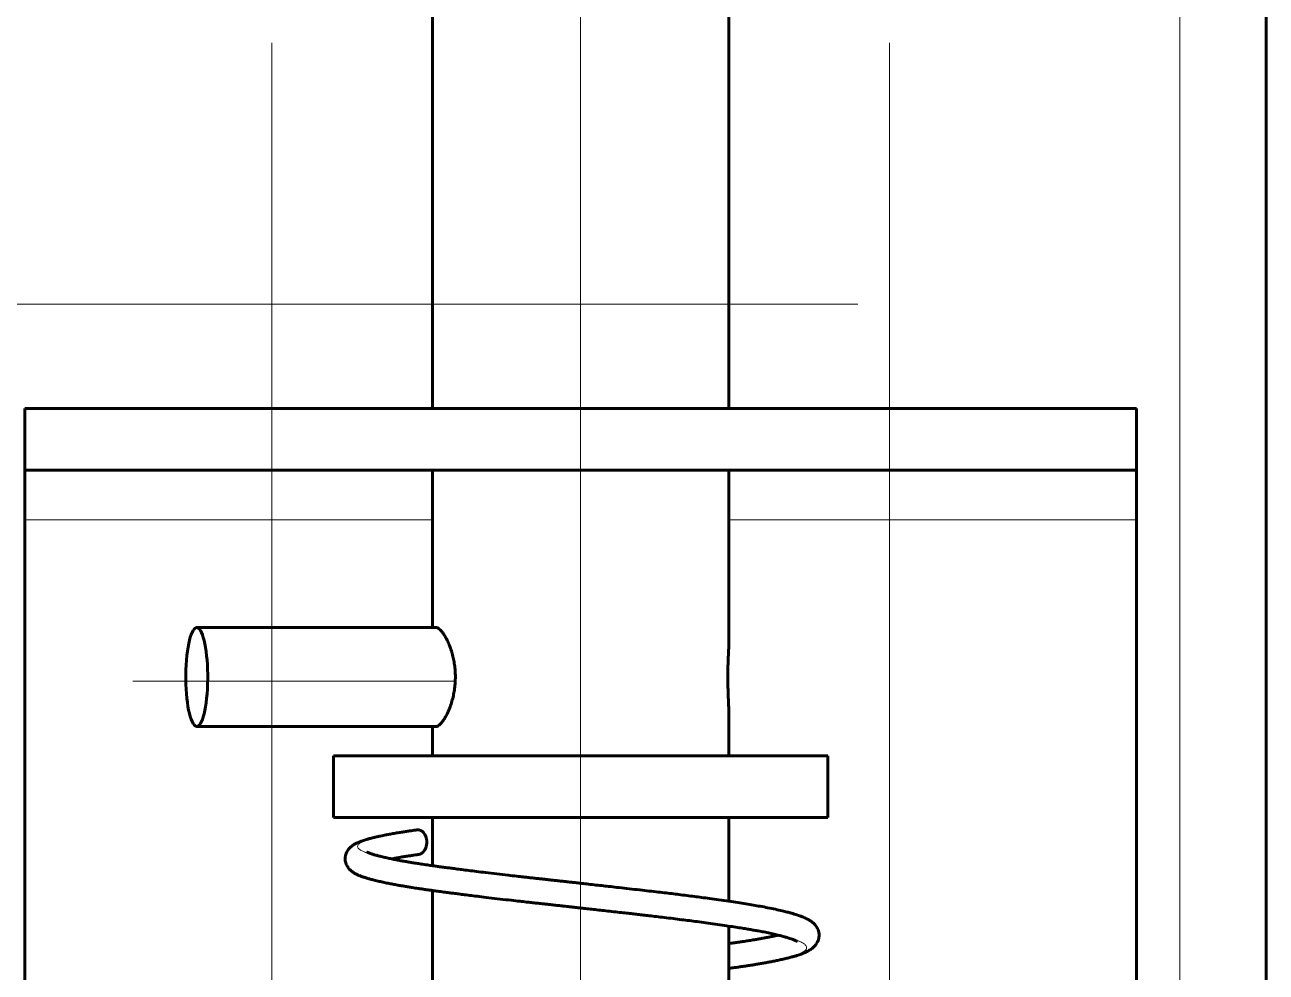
# Model space of a CAD drawing. Header units: millimetres. Extents: x 0 to 594, y 0 to 420.
# Drawn here: x 463.463 to 465.473, y 89.118 to 90.651 of the extents above; entities that cross this region are included whole.
import ezdxf

# ---------------------------------------------------------------- set-up
doc = ezdxf.new("R2010")
doc.units = ezdxf.units.MM
for name, pattern in [('K5LT_AXLED', [19.5, 15, -1.5, 1.5, -1.5]), ('K5LT_BASIC', [0]), ('K5LT_THIN', [0])]:
    doc.linetypes.add(name, pattern=pattern)
doc.layers.add('Системный слой', color=7, linetype='Continuous')

# ---------------------------------------------------------------- blocks, each defined once
blk = doc.blocks.new('U566')
at = {"layer": 'Системный слой', "color": 30, "linetype": 'K5LT_AXLED', "lineweight": 18, "true_color": 0xff8000}
blk.add_line((462.4914, 90.1992), (464.8114, 90.1992), dxfattribs=at)
blk = doc.blocks.new('U638')
at = {"layer": 'Системный слой', "color": 30, "linetype": 'K5LT_AXLED', "lineweight": 18, "true_color": 0xff8000}
blk.add_line((463.8626, 88.3624), (463.8626, 90.6224), dxfattribs=at)
blk = doc.blocks.new('U639')
at = {"layer": 'Системный слой', "color": 30, "linetype": 'K5LT_AXLED', "lineweight": 18, "true_color": 0xff8000}
blk.add_line((464.8626, 88.3624), (464.8626, 90.6224), dxfattribs=at)
blk = doc.blocks.new('U643')
at = {"layer": 'Системный слой', "color": 30, "linetype": 'K5LT_AXLED', "lineweight": 18, "true_color": 0xff8000}
blk.add_line((463.8626, 88.3624), (463.8626, 90.5744), dxfattribs=at)
blk = doc.blocks.new('U644')
at = {"layer": 'Системный слой', "color": 30, "linetype": 'K5LT_AXLED', "lineweight": 18, "true_color": 0xff8000}
blk.add_line((464.8626, 88.3624), (464.8626, 90.5744), dxfattribs=at)
blk = doc.blocks.new('U642')
at = {"layer": 'Системный слой', "color": 30, "linetype": 'K5LT_AXLED', "lineweight": 18, "true_color": 0xff8000}
for p, q in [((464.3626, 85.6758), (464.3626, 96.2758)), ((464.1597, 89.5893), (463.6376, 89.5893))]:
    blk.add_line(p, q, dxfattribs=at)
at = {"layer": 'Системный слой', "color": 5, "linetype": 'K5LT_BASIC', "lineweight": 60, "true_color": 0x0000ff}
for p, q in [((464.1226, 91.5958), (464.1226, 90.0304)), ((464.6026, 91.6156), (464.6026, 90.0304)), ((463.4626, 90.0304), (465.2626, 90.0304)), ((463.4626, 86.2304), (463.4626, 90.0304)), ((465.2626, 86.2795), (465.2626, 90.0304)), ((463.4626, 89.9304), (465.2626, 89.9304)), ((464.1226, 89.9304), (464.1226, 89.6758)), ((464.6026, 89.9304), (464.6026, 89.6559)), ((463.741, 89.6758), (464.1299, 89.6758)), ((464.6026, 89.5356), (464.6026, 89.4684)), ((463.741, 89.5158), (464.1299, 89.5158)), ((464.1226, 89.5158), (464.1226, 89.4684)), ((463.9626, 89.4684), (464.7626, 89.4684)), ((463.9626, 89.3684), (463.9626, 89.4684)), ((464.7626, 89.3684), (464.7626, 89.4684)), ((463.9626, 89.3684), (464.7626, 89.3684)), ((464.1226, 89.3684), (464.1226, 89.2904)), ((464.6026, 89.3684), (464.6026, 89.2327)), ((464.1226, 89.2502), (464.1226, 89.0502)), ((464.6026, 89.1925), (464.6026, 88.9926))]:
    blk.add_line(p, q, dxfattribs=at)
at = {"layer": 'Системный слой', "color": 7, "linetype": 'K5LT_THIN', "lineweight": 18}
for p, q in [((463.4626, 89.8504), (464.1226, 89.8504)), ((464.6026, 89.8504), (465.2626, 89.8504))]:
    blk.add_line(p, q, dxfattribs=at)
at = {"layer": 'Системный слой', "color": 5, "linetype": 'K5LT_BASIC', "lineweight": 60, "true_color": 0x0000ff}
for major_axis in [(0, -0.08), (0, 0.08)]:
    blk.add_ellipse((463.741, 89.5958), major_axis=major_axis, ratio=0.221044, start_param=1.422999, end_param=4.564591, dxfattribs=at)
for points in [[(464.1285, 89.676), (464.1281, 89.676), (464.1277, 89.6759), (464.1273, 89.6758)], [(464.1273, 89.5158), (464.1277, 89.5156), (464.1281, 89.5156), (464.1285, 89.5156)]]:
    blk.add_open_spline(points, degree=3, dxfattribs=at)
for points, knots in [([(464.1285, 89.5156), (464.1292, 89.5156), (464.1308, 89.516), (464.1335, 89.5177), (464.1364, 89.5206), (464.1397, 89.5247), (464.143, 89.5299), (464.1465, 89.5363), (464.1498, 89.5436), (464.1528, 89.5519), (464.1554, 89.5608), (464.1575, 89.5702), (464.1589, 89.5796), (464.1597, 89.5893), (464.1598, 89.5989), (464.1593, 89.6085), (464.1581, 89.6179), (464.1563, 89.6271), (464.154, 89.636), (464.1511, 89.6445), (464.1479, 89.6522), (464.1445, 89.6591), (464.1411, 89.6649), (464.1377, 89.6695), (464.1346, 89.6729), (464.1318, 89.6751), (464.1298, 89.6759), (464.1288, 89.676), (464.1285, 89.676)], [0, 0, 0, 0, 1.095691, 2.199199, 3.325884, 4.462571, 5.618444, 6.798871, 7.995755, 9.1721, 10.391375, 11.515933, 12.663451, 13.75963, 14.852034, 15.952288, 17.054382, 18.170805, 19.318402, 20.492138, 21.69293, 22.874473, 24.051806, 25.233294, 26.360423, 27.487488, 28.602099, 29, 29, 29, 29]), ([(464.6026, 89.6559), (464.6026, 89.6534), (464.6025, 89.6482), (464.6022, 89.6396), (464.6018, 89.6308), (464.6014, 89.6214), (464.6011, 89.6119), (464.6009, 89.6023), (464.6009, 89.5927), (464.601, 89.5831), (464.6013, 89.5736), (464.6016, 89.5644), (464.602, 89.5555), (464.6024, 89.5455), (464.6026, 89.5391), (464.6026, 89.5356)], [0, 0, 0, 0, 1.357167, 2.558558, 3.803793, 4.952294, 6.124245, 7.243763, 8.359426, 9.483105, 10.608664, 11.748857, 12.920889, 14.119615, 16, 16, 16, 16]), ([(464.3469, 89.2236), (464.3468, 89.2236), (464.3458, 89.2237), (464.3424, 89.2241), (464.3375, 89.2247), (464.3305, 89.2254), (464.3223, 89.2264), (464.3142, 89.2272), (464.3068, 89.2281), (464.2995, 89.2289), (464.2915, 89.2297), (464.2831, 89.2307), (464.2741, 89.2316), (464.2632, 89.2329), (464.249, 89.2345), (464.232, 89.2364), (464.2145, 89.2385), (464.199, 89.2403), (464.186, 89.2419), (464.1751, 89.2433), (464.1655, 89.2445), (464.1571, 89.2456), (464.1491, 89.2467), (464.1404, 89.2478), (464.1316, 89.249), (464.1236, 89.2501), (464.1171, 89.251), (464.1111, 89.2518), (464.1052, 89.2527), (464.0998, 89.2535), (464.0947, 89.2542), (464.0896, 89.255), (464.0838, 89.256), (464.0776, 89.257), (464.0715, 89.258), (464.0651, 89.2592), (464.0581, 89.2605), (464.0502, 89.262), (464.0422, 89.2637), (464.0339, 89.2655), (464.0266, 89.2673), (464.0203, 89.269), (464.0156, 89.2704), (464.012, 89.2715), (464.0092, 89.2725), (464.0066, 89.2734), (464.0044, 89.2743), (464.0023, 89.2752), (464.0005, 89.2761), (463.9987, 89.277), (463.9969, 89.2779), (463.9951, 89.2791), (463.9932, 89.2803), (463.9913, 89.2818), (463.9894, 89.2835), (463.9873, 89.2856), (463.9854, 89.2881), (463.9837, 89.2912), (463.9823, 89.2946), (463.9815, 89.2982), (463.9813, 89.3014), (463.9814, 89.3042), (463.9819, 89.307), (463.9827, 89.31), (463.9841, 89.313), (463.9858, 89.3157), (463.9877, 89.3181), (463.9896, 89.32), (463.9914, 89.3215), (463.9931, 89.3228), (463.9948, 89.324), (463.9966, 89.3251), (463.9984, 89.3261), (464.0004, 89.3271), (464.0026, 89.3281), (464.0051, 89.3291), (464.0078, 89.3301), (464.0109, 89.3312), (464.0142, 89.3322), (464.0175, 89.3332), (464.0207, 89.3341), (464.0239, 89.335), (464.028, 89.336), (464.0328, 89.3371), (464.0379, 89.3382), (464.0426, 89.3392), (464.0474, 89.3402), (464.0533, 89.3413), (464.0606, 89.3426), (464.0684, 89.344), (464.0757, 89.3451), (464.0824, 89.3462), (464.0883, 89.3471), (464.0936, 89.3478), (464.0963, 89.3482), (464.0974, 89.3483)], [0, 0, 0, 0, 0.265235, 0.497802, 0.731105, 1.009525, 1.311097, 1.57626, 1.7933, 2.033244, 2.330516, 2.660265, 2.982506, 3.37741, 3.917595, 4.608313, 5.333723, 5.959026, 6.469896, 6.941848, 7.360369, 7.725459, 8.039338, 8.421671, 8.881483, 9.272675, 9.626854, 9.986732, 10.437184, 10.887616, 11.253752, 11.615039, 12.076027, 12.57893, 13.055191, 13.569076, 14.255354, 15.050977, 16.033739, 17.089903, 18.362295, 19.497644, 20.57942, 21.478366, 22.327682, 23.140661, 24.104329, 25.110747, 26.122845, 27.16118, 28.352574, 29.797203, 31.415187, 33.201967, 35.479663, 37.978083, 40.919411, 44.001991, 47.683074, 50.967546, 53.789356, 55.923473, 58.395521, 61.245866, 64.391505, 67.516631, 70.357371, 72.744355, 74.740692, 76.435277, 78.035139, 79.436115, 80.819821, 82.112428, 83.391156, 84.494621, 85.501753, 86.486212, 87.386382, 88.146687, 88.72041, 89.288527, 89.930056, 90.629578, 91.20002, 91.617941, 91.983362, 92.433336, 92.97112, 93.51433, 94.015123, 94.470242, 94.94872, 95.458639, 96, 96, 96, 96]), ([(464.0167, 89.3126), (464.0167, 89.3126), (464.0168, 89.3125), (464.0173, 89.3122), (464.0179, 89.3119), (464.0188, 89.3115), (464.02, 89.311), (464.0217, 89.3103), (464.0237, 89.3096), (464.0265, 89.3087), (464.0304, 89.3075), (464.0361, 89.306), (464.0429, 89.3043), (464.0505, 89.3026), (464.0579, 89.301), (464.0655, 89.2995), (464.0727, 89.2982), (464.0796, 89.297), (464.0859, 89.2959), (464.0915, 89.295), (464.0962, 89.2943), (464.1003, 89.2936), (464.1045, 89.293), (464.1091, 89.2923), (464.1141, 89.2916), (464.1187, 89.2909), (464.1235, 89.2903), (464.1291, 89.2895), (464.1362, 89.2885), (464.1441, 89.2874), (464.1523, 89.2864), (464.1609, 89.2852), (464.1706, 89.284), (464.1817, 89.2826), (464.1944, 89.281), (464.2096, 89.2791), (464.2267, 89.2771), (464.2437, 89.2751), (464.258, 89.2735), (464.2686, 89.2723), (464.277, 89.2714), (464.2846, 89.2705), (464.2922, 89.2697), (464.2994, 89.2689), (464.3059, 89.2682), (464.312, 89.2675), (464.3186, 89.2668), (464.3262, 89.2659), (464.334, 89.2651), (464.3403, 89.2644), (464.3443, 89.2639), (464.3464, 89.2637), (464.347, 89.2636), (464.3471, 89.2636)], [0, 0, 0, 0, 3.597119, 5.80519, 7.883678, 9.805189, 11.91901, 13.853854, 15.531926, 17.168938, 19.299795, 21.520842, 23.926488, 25.714811, 27.497365, 28.930601, 30.220586, 31.282825, 32.212741, 33.052032, 33.706744, 34.228895, 34.815961, 35.523893, 36.200939, 36.760124, 37.192073, 37.744357, 38.412413, 39.119998, 39.73897, 40.394058, 41.192334, 42.045799, 43.009068, 44.087103, 45.38219, 46.632275, 47.609601, 48.313234, 48.830449, 49.34974, 49.880006, 50.35509, 50.751659, 51.07978, 51.445451, 51.888654, 52.415697, 52.909756, 53.333144, 53.670899, 54, 54, 54, 54]), ([(464.1002, 89.3085), (464.0995, 89.3085), (464.0976, 89.3082), (464.0929, 89.3075), (464.0871, 89.3066), (464.0804, 89.3056), (464.0733, 89.3045), (464.0664, 89.3033), (464.0607, 89.3022), (464.0575, 89.3016), (464.0563, 89.3014)], [0, 0, 0, 0, 1.560476, 3.022186, 4.475036, 5.886388, 7.348862, 8.772535, 10.119725, 11, 11, 11, 11]), ([(464.3471, 89.2636), (464.3488, 89.2634), (464.3532, 89.263), (464.362, 89.262), (464.3758, 89.2604), (464.3918, 89.2586), (464.4087, 89.2567), (464.4221, 89.2552), (464.4376, 89.2535), (464.4538, 89.2516), (464.4698, 89.2498), (464.4843, 89.2482), (464.4978, 89.2466), (464.5102, 89.2451), (464.5224, 89.2436), (464.5345, 89.242), (464.5466, 89.2405), (464.5587, 89.2389), (464.572, 89.2371), (464.587, 89.235), (464.6025, 89.2328), (464.6172, 89.2306), (464.6303, 89.2285), (464.6424, 89.2265), (464.6543, 89.2245), (464.6665, 89.2222), (464.6785, 89.2197), (464.6888, 89.2174), (464.697, 89.2153), (464.7034, 89.2136), (464.7086, 89.2121), (464.7132, 89.2106), (464.7175, 89.2092), (464.7216, 89.2076), (464.7253, 89.2061), (464.7286, 89.2045), (464.7313, 89.2031), (464.7336, 89.2018), (464.7355, 89.2005), (464.7374, 89.1991), (464.7393, 89.1975), (464.7414, 89.1955), (464.7435, 89.193), (464.7455, 89.19), (464.7471, 89.1865), (464.7481, 89.1832), (464.7486, 89.1802), (464.7487, 89.1774), (464.7485, 89.1744), (464.7477, 89.1709), (464.7463, 89.1672), (464.7444, 89.1638), (464.7422, 89.161), (464.7399, 89.1586), (464.7375, 89.1565), (464.7349, 89.1546), (464.7322, 89.1529), (464.7295, 89.1515), (464.7265, 89.1501), (464.7235, 89.1488), (464.7201, 89.1474), (464.7166, 89.1462), (464.7125, 89.1449), (464.7075, 89.1434), (464.7016, 89.1418), (464.6953, 89.1402), (464.6887, 89.1387), (464.6819, 89.1372), (464.6748, 89.1357), (464.6677, 89.1343), (464.6608, 89.1331), (464.6541, 89.1319), (464.6479, 89.1309), (464.6425, 89.13), (464.6379, 89.1292), (464.6333, 89.1285), (464.6282, 89.1278), (464.6227, 89.127), (464.6173, 89.1262), (464.6109, 89.1253), (464.6059, 89.1246), (464.6026, 89.1242)], [0, 0, 0, 0, 0.400556, 0.749799, 1.088298, 1.783972, 2.079575, 2.435929, 2.858294, 3.344048, 3.784085, 4.217112, 4.603715, 4.987862, 5.366716, 5.795549, 6.204692, 6.594609, 7.024269, 7.550206, 8.124904, 8.655708, 9.19195, 9.713361, 10.238175, 10.893912, 11.694704, 12.542716, 13.319127, 14.058574, 14.832736, 15.59983, 16.464239, 17.494409, 18.723816, 20.052938, 21.520711, 22.825987, 24.192562, 25.541892, 27.179388, 29.193722, 31.574854, 34.505969, 37.46289, 40.264122, 42.439667, 44.22576, 46.22766, 48.964978, 52.103429, 55.120749, 57.718299, 59.963899, 62.099828, 64.067708, 65.767319, 67.239488, 68.405762, 69.671058, 70.6418, 71.502453, 72.327514, 73.234675, 74.162075, 74.997354, 75.751238, 76.517875, 77.201965, 77.813078, 78.342406, 78.812516, 79.261298, 79.626021, 79.912994, 80.22936, 80.610072, 80.980894, 81.29835, 81.562914, 82, 82, 82, 82]), ([(464.7126, 89.1679), (464.7126, 89.1679), (464.7125, 89.1679), (464.7124, 89.168), (464.7121, 89.1682), (464.7116, 89.1685), (464.7109, 89.1688), (464.7098, 89.1694), (464.7079, 89.1702), (464.7052, 89.1713), (464.7017, 89.1725), (464.6975, 89.1739), (464.6923, 89.1754), (464.686, 89.1771), (464.6784, 89.179), (464.6696, 89.1809), (464.6601, 89.1829), (464.6514, 89.1845), (464.6436, 89.1859), (464.6364, 89.1872), (464.6285, 89.1885), (464.6191, 89.19), (464.6079, 89.1917), (464.5949, 89.1937), (464.5806, 89.1957), (464.5658, 89.1978), (464.5518, 89.1997), (464.5388, 89.2014), (464.5259, 89.203), (464.5125, 89.2047), (464.4988, 89.2064), (464.4858, 89.2079), (464.4744, 89.2092), (464.4643, 89.2104), (464.4552, 89.2114), (464.4462, 89.2125), (464.4365, 89.2136), (464.4254, 89.2148), (464.4134, 89.2162), (464.4011, 89.2176), (464.3891, 89.2189), (464.3778, 89.2202), (464.3679, 89.2213), (464.3605, 89.2221), (464.3564, 89.2226), (464.3545, 89.2228), (464.3533, 89.2229), (464.3521, 89.2231), (464.3504, 89.2232), (464.3486, 89.2234), (464.3473, 89.2236), (464.3469, 89.2236), (464.3469, 89.2236)], [0, 0, 0, 0, 1.42377, 3.397322, 5.257135, 7.110543, 8.963291, 11.190389, 13.633372, 16.239749, 18.446741, 20.481498, 22.369969, 24.180433, 25.888486, 27.547136, 28.954135, 30.069996, 30.85767, 31.557966, 32.285115, 33.123765, 34.097163, 35.106508, 36.235995, 37.375093, 38.435643, 39.360358, 40.272513, 41.270987, 42.226042, 43.031062, 43.732908, 44.323475, 44.875718, 45.393423, 45.987857, 46.692073, 47.446822, 48.127894, 48.715457, 49.282082, 49.898305, 50.450371, 50.916561, 51.257906, 51.537041, 51.766754, 52.065451, 52.384292, 52.729196, 53, 53, 53, 53]), ([(464.6026, 89.1643), (464.605, 89.1647), (464.6095, 89.1653), (464.6158, 89.1662), (464.6216, 89.167), (464.6269, 89.1678), (464.6314, 89.1685), (464.6356, 89.1692), (464.6403, 89.1699), (464.6459, 89.1709), (464.6517, 89.1719), (464.6574, 89.1729), (464.6634, 89.174), (464.6697, 89.1753), (464.6762, 89.1766), (464.6802, 89.1775), (464.6822, 89.178)], [0, 0, 0, 0, 0.906811, 1.805249, 2.850346, 3.934317, 4.844735, 5.576682, 6.490486, 7.631513, 8.851812, 10.002623, 11.276457, 13.00892, 14.897899, 17, 17, 17, 17])]:
    blk.add_open_spline(points, degree=3, knots=knots, dxfattribs=at)
at = {"layer": 'Системный слой', "color": 7, "linetype": 'K5LT_THIN', "lineweight": 18}
for points, knots in [([(464.0989, 89.3484), (464.0854, 89.3466), (464.0621, 89.3429), (464.0373, 89.3379), (464.0219, 89.3339), (464.0128, 89.3308), (464.0066, 89.328), (464.0022, 89.3248), (464.0007, 89.321), (464.0038, 89.3168), (464.0111, 89.3129), (464.0204, 89.3097), (464.0325, 89.3063), (464.0492, 89.3024), (464.0706, 89.2983), (464.093, 89.2946), (464.1141, 89.2915), (464.1347, 89.2886), (464.1596, 89.2853), (464.1897, 89.2815), (464.2239, 89.2774), (464.2567, 89.2736), (464.2877, 89.2702), (464.317, 89.267), (464.3373, 89.2647), (464.3471, 89.2636)], [0, 0, 0, 0, 1.894031, 3.536401, 4.731423, 5.729401, 6.533163, 7.507073, 8.749893, 10.155873, 11.382614, 12.329879, 13.302543, 14.539068, 15.833109, 16.980861, 17.866633, 18.696769, 19.605641, 20.808872, 22.021575, 23.169702, 24.088581, 25.074173, 26, 26, 26, 26]), ([(464.3469, 89.2236), (464.3488, 89.2234), (464.3636, 89.2218), (464.3912, 89.2187), (464.4285, 89.2145), (464.4627, 89.2106), (464.4948, 89.2069), (464.5271, 89.2029), (464.5618, 89.1984), (464.5952, 89.1938), (464.6244, 89.1893), (464.6489, 89.1853), (464.6718, 89.1809), (464.692, 89.1762), (464.7074, 89.1717), (464.7173, 89.168), (464.7236, 89.1647), (464.7279, 89.1611), (464.7291, 89.157), (464.7264, 89.1529), (464.7208, 89.1493), (464.7134, 89.1461), (464.704, 89.143), (464.69, 89.1393), (464.6712, 89.1352), (464.6487, 89.1311), (464.6256, 89.1275), (464.61, 89.1253), (464.6026, 89.1243)], [0, 0, 0, 0, 0.185302, 1.425711, 2.63856, 3.800309, 4.815863, 5.941399, 7.193057, 8.625352, 9.889698, 11.029164, 12.226272, 13.644114, 14.95996, 16.047358, 16.931812, 17.916229, 19.173938, 20.416497, 21.515173, 22.338443, 23.255564, 24.382335, 25.659749, 26.905959, 28.052802, 29, 29, 29, 29])]:
    blk.add_open_spline(points, degree=3, knots=knots, dxfattribs=at)
at = {"layer": 'Системный слой', "color": 5, "linetype": 'K5LT_BASIC', "lineweight": 60, "true_color": 0x0000ff}
blk.add_rational_spline([(464.0989, 89.3484), (464.0984, 89.3484), (464.0979, 89.3484), (464.0974, 89.3483)], [1, 1, 0.995404221773, 0.987317839635], degree=3, dxfattribs=at)
blk.add_rational_spline([(464.1002, 89.3085), (464.1043, 89.3091), (464.1134, 89.3135), (464.1135, 89.3454), (464.1027, 89.3484), (464.0989, 89.3484)], [0.987045237868, 0.927399559252, 0.682110916879, 0.682110916879, 1, 1], degree=3, knots=[0.0303957, 0.0303957, 0.0303957, 0.0303957, 0.25, 0.25, 0.5, 0.5, 0.5, 0.5], dxfattribs=at)
at = {"layer": 'Системный слой'}
for name in ['U643', 'U644']:
    blk.add_blockref(name, (0, 0), dxfattribs=at)
blk = doc.blocks.new('U637')
at = {"layer": 'Системный слой'}
for name in ['U642', 'U638', 'U639']:
    blk.add_blockref(name, (0, 0), dxfattribs=at)

msp = doc.modelspace()

# ---------------------------------------------------------------- linework, layer by layer
at = {"layer": 'Системный слой', "color": 7, "linetype": 'K5LT_THIN', "lineweight": 18}
msp.add_line((465.3326, 163.26987), (465.3326, 88.80038), dxfattribs=at)
at = {"layer": 'Системный слой', "color": 5, "linetype": 'K5LT_BASIC', "lineweight": 60, "true_color": 0x0000ff}
msp.add_line((465.4726, 163.26987), (465.4726, 88.80038), dxfattribs=at)

# ---------------------------------------------------------------- block references
at = {"layer": 'Системный слой'}
for name in ['U637', 'U566']:
    msp.add_blockref(name, (0, 0), dxfattribs=at)

doc.saveas('drawing.dxf')
